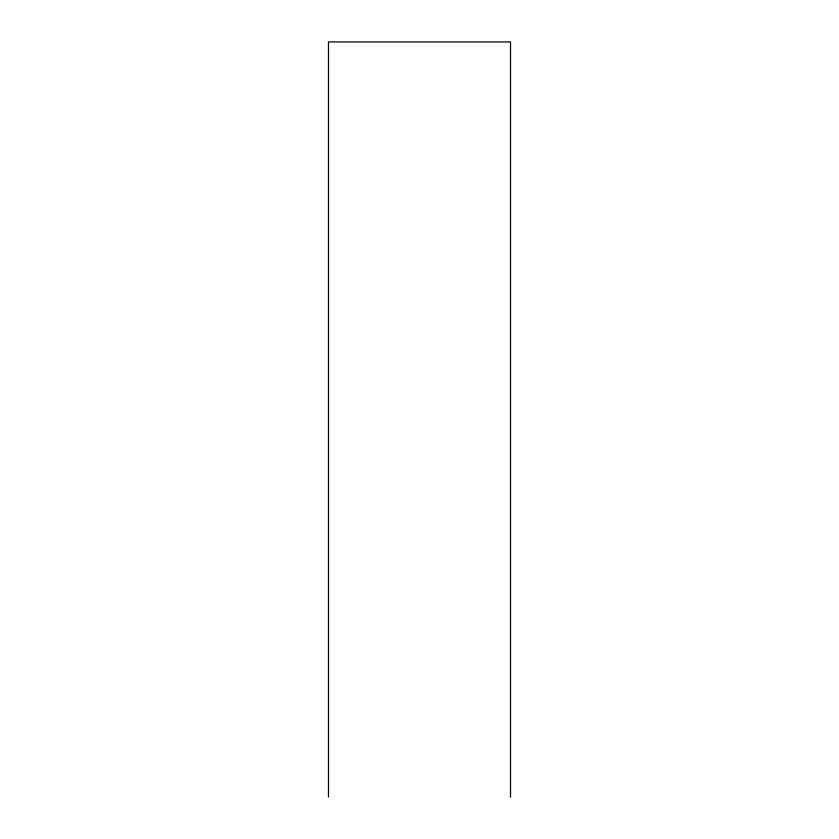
<?xml version="1.0" encoding="UTF-8"?>
<svg xmlns="http://www.w3.org/2000/svg" width="839" height="839" viewBox="0 0 839 839"><rect width="100%" height="100%" fill="white"/><g stroke="black" fill="none" stroke-linecap="round" stroke-linejoin="round"><path stroke-width="1.26" d="M510.511 797.05L510.511 41.95L328.489 41.95L328.489 797.05"/></g></svg>
